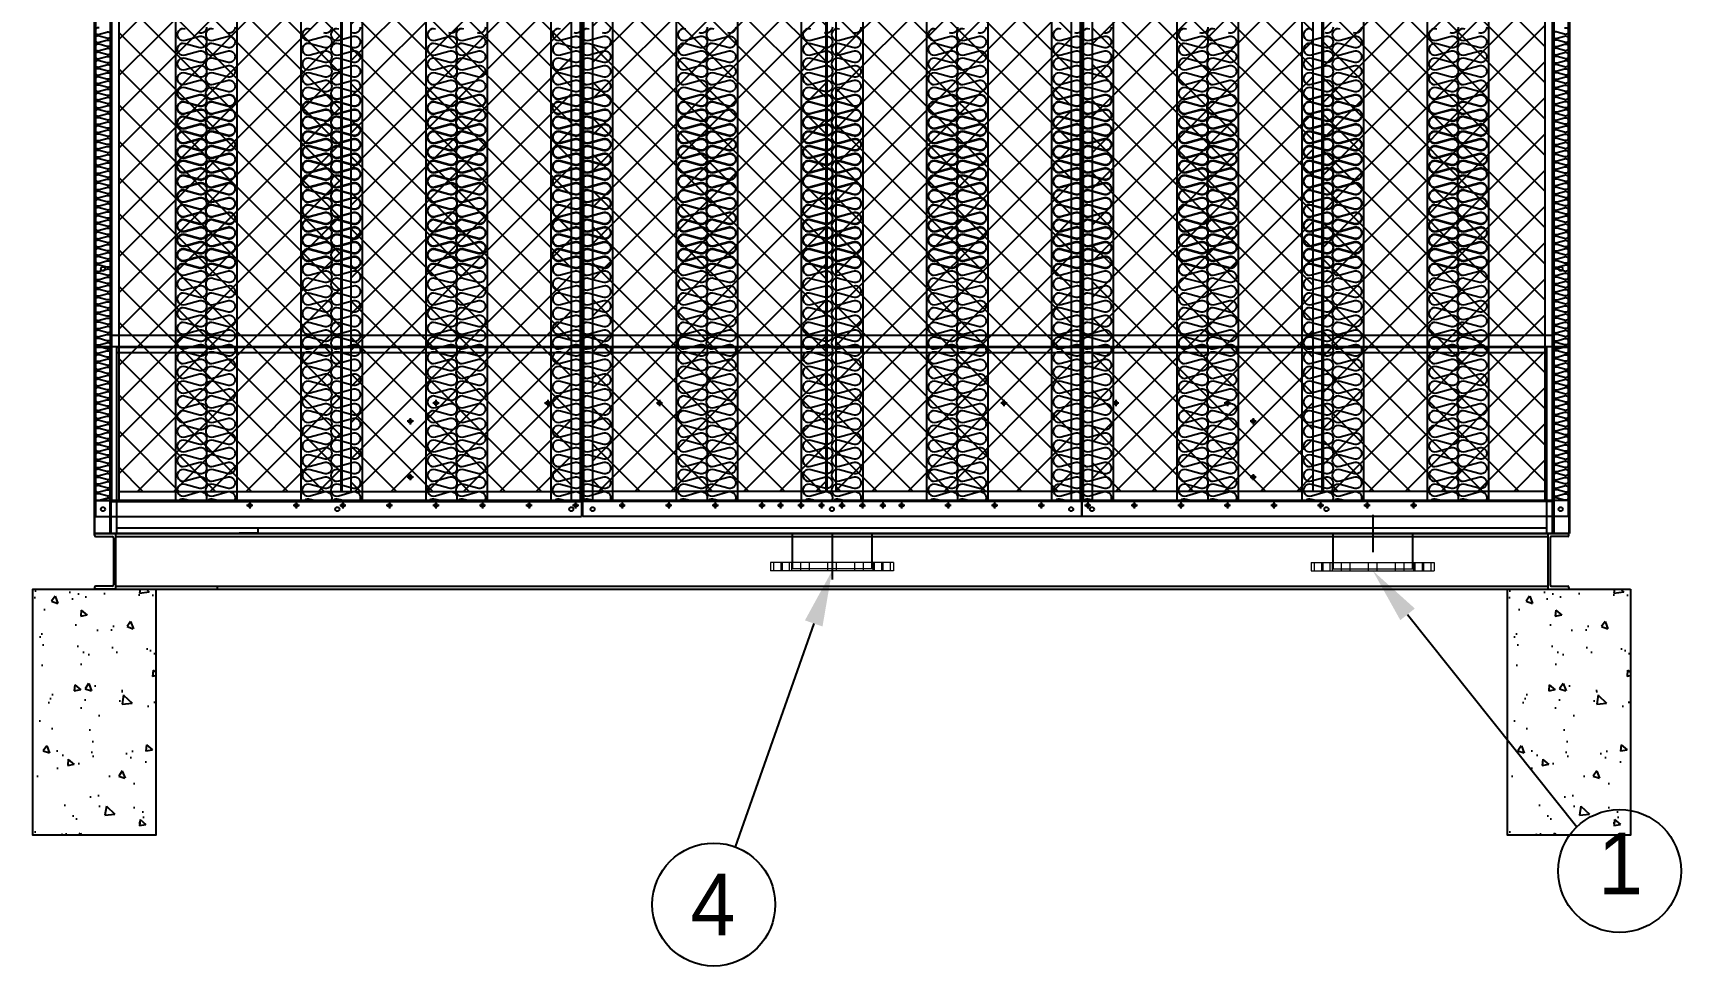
# Model space of a CAD drawing. Header units: millimetres. Extents: x 4398 to 33805, y 3079 to 23874.
# Drawn here: x 23201 to 27223, y 8753 to 11030 of the extents above; entities that cross this region are included whole.
import ezdxf
from ezdxf.enums import TextEntityAlignment as Align

# ---------------------------------------------------------------- set-up
doc = ezdxf.new("R2010")
doc.units = ezdxf.units.MM
doc.linetypes.add('CENTER', pattern=[2, 1.25, -0.25, 0.25, -0.25])
for name, color, linetype in [('center', 1, 'CENTER'), ('SMS', 220, 'Continuous'), ('냉각탑', 4, 'Continuous'), ('냉각탑_dim', 1, 'Continuous'), ('냉각탑_text', 3, 'Continuous'), ('냉각탑_찬넬방진', 1, 'Continuous')]:
    doc.layers.add(name, color=color, linetype=linetype)
doc.styles.add('돋움', font='Dotum.ttf')
pattern_1 = [(45, (4149.657, -83199.656), (-44.19417, 44.19417), []), (135, (4149.657, -83199.656), (-44.19417, -44.19417), [])]

# ---------------------------------------------------------------- blocks, each defined once
blk = doc.blocks.new('SP전면')
at = {"color": 7}
for p, q in [((31549.2, -80510.4), (31549.2, -83988.4)), ((31699.2, -80510.4), (31699.2, -83988.4))]:
    blk.add_line(p, q, dxfattribs=at)
at = {"layer": 'SMS', "color": 5}
for points in [[(31625.1, -82833.1, -0.524856), (31605.6, -82846.6)], [(31572.7, -82837.7, 1.449198), (31572.7, -82864.5), (31605.6, -82855.6, -0.524856), (31625.1, -82869, -0.524856), (31605.6, -82882.5), (31572.7, -82873.6, 1.449198), (31572.7, -82900.4), (31605.6, -82891.5, -0.524856), (31625.1, -82905, -0.524856), (31605.6, -82918.4), (31572.7, -82909.5, 1.449198), (31572.7, -82936.3), (31605.6, -82927.4, -0.524856), (31625.1, -82940.9, -0.524856), (31605.6, -82954.3), (31572.7, -82945.4, 1.449198), (31572.7, -82972.3), (31605.6, -82963.3, -0.524856), (31625.1, -82976.8, -0.524856), (31605.6, -82990.2), (31572.7, -82981.3, 1.449198), (31572.7, -83008.2), (31605.6, -82999.3, -0.524856), (31625.1, -83012.7, -0.524856), (31605.6, -83026.1), (31572.7, -83017.2, 1.449198), (31572.7, -83044.1), (31605.6, -83035.2, -0.524856), (31625.1, -83048.6, -0.524856), (31605.6, -83062), (31572.7, -83053.1, 1.449198), (31572.7, -83080), (31605.6, -83071.1, -0.524856), (31625.1, -83084.5, -0.524856), (31605.6, -83097.9), (31572.7, -83089, 1.449198), (31572.7, -83115.9), (31605.6, -83107, -0.524856), (31625.1, -83120.4, -0.524856), (31605.6, -83133.8), (31572.7, -83124.9, 1.449198), (31572.7, -83151.8), (31605.6, -83142.9, -0.524856), (31625.1, -83156.3, -0.524856), (31605.6, -83169.8), (31572.7, -83160.9, 1.449198), (31572.7, -83187.7), (31605.6, -83178.8, -0.524856), (31625.1, -83192.2, -0.524856), (31605.6, -83205.7), (31572.7, -83196.8, 1.449198), (31572.7, -83223.6), (31605.6, -83214.7, -0.524856), (31625.1, -83228.1, -0.524856), (31605.6, -83241.6), (31572.7, -83232.7, 1.449198), (31572.7, -83259.5), (31605.6, -83250.6, -0.524856), (31625.1, -83264.1, -0.524856), (31605.6, -83277.5), (31572.7, -83268.6, 1.449198), (31572.7, -83295.4), (31605.6, -83286.5, -0.524856), (31625.1, -83300, -0.524856), (31605.6, -83313.4), (31572.7, -83304.5, 1.449198), (31572.7, -83331.4), (31605.6, -83322.4, -0.524856), (31625.1, -83335.9, -0.524856), (31605.6, -83349.3), (31572.7, -83340.4, 1.449198), (31572.7, -83367.3), (31605.6, -83358.4, -0.524856), (31625.1, -83371.8, -0.524856), (31605.6, -83385.2), (31572.7, -83376.3, 0.440524), (31553.8, -83385.9, 0.440524)], [(31694.7, -82833.1, -0.524856), (31675.2, -82846.6)], [(31642.3, -82837.7, 1.449198), (31642.3, -82864.5), (31675.2, -82855.6, -0.524856), (31694.7, -82869, -0.524856), (31675.2, -82882.5), (31642.3, -82873.6, 1.449198), (31642.3, -82900.4), (31675.2, -82891.5, -0.524856), (31694.7, -82905, -0.524856), (31675.2, -82918.4), (31642.3, -82909.5, 1.449198), (31642.3, -82936.3), (31675.2, -82927.4, -0.524856), (31694.7, -82940.9, -0.524856), (31675.2, -82954.3), (31642.3, -82945.4, 1.449198), (31642.3, -82972.3), (31675.2, -82963.3, -0.524856), (31694.7, -82976.8, -0.524856), (31675.2, -82990.2), (31642.3, -82981.3, 1.449198), (31642.3, -83008.2), (31675.2, -82999.3, -0.524856), (31694.7, -83012.7, -0.524856), (31675.2, -83026.1), (31642.3, -83017.2, 1.449198), (31642.3, -83044.1), (31675.2, -83035.2, -0.524856), (31694.7, -83048.6, -0.524856), (31675.2, -83062), (31642.3, -83053.1, 1.449198), (31642.3, -83080), (31675.2, -83071.1, -0.524856), (31694.7, -83084.5, -0.524856), (31675.2, -83097.9), (31642.3, -83089, 1.449198), (31642.3, -83115.9), (31675.2, -83107, -0.524856), (31694.7, -83120.4, -0.524856), (31675.2, -83133.8), (31642.3, -83124.9, 1.449198), (31642.3, -83151.8), (31675.2, -83142.9, -0.524856), (31694.7, -83156.3, -0.524856), (31675.2, -83169.8), (31642.3, -83160.9, 1.449198), (31642.3, -83187.7), (31675.2, -83178.8, -0.524856), (31694.7, -83192.2, -0.524856), (31675.2, -83205.7), (31642.3, -83196.8, 1.449198), (31642.3, -83223.6), (31675.2, -83214.7, -0.524856), (31694.7, -83228.1, -0.524856), (31675.2, -83241.6), (31642.3, -83232.7, 1.449198), (31642.3, -83259.5), (31675.2, -83250.6, -0.524856), (31694.7, -83264.1, -0.524856), (31675.2, -83277.5), (31642.3, -83268.6, 1.449198), (31642.3, -83295.4), (31675.2, -83286.5, -0.524856), (31694.7, -83300, -0.524856), (31675.2, -83313.4), (31642.3, -83304.5, 1.449198), (31642.3, -83331.4), (31675.2, -83322.4, -0.524856), (31694.7, -83335.9, -0.524856), (31675.2, -83349.3), (31642.3, -83340.4, 1.449198), (31642.3, -83367.3), (31675.2, -83358.4, -0.524856), (31694.7, -83371.8, -0.524856), (31675.2, -83385.2), (31642.3, -83376.3, 0.440524), (31623.4, -83385.9, 0.440524)], [(31553.7, -82996.9, 0.446849), (31572.7, -83006.8), (31605.6, -82997.9, -0.524856), (31625.1, -83011.3, -0.524856), (31605.6, -83024.7), (31572.7, -83015.8, 1.449198), (31572.7, -83042.7), (31605.6, -83033.8, -0.524856), (31625.1, -83047.2, -0.524856), (31605.6, -83060.6), (31572.7, -83051.7, 1.449198), (31572.7, -83078.6), (31605.6, -83069.7, -0.524856), (31625.1, -83083.1, -0.524856), (31605.6, -83096.6), (31572.7, -83087.7, 1.449198), (31572.7, -83114.5), (31605.6, -83105.6, -0.524856), (31625.1, -83119, -0.524856), (31605.6, -83132.5), (31572.7, -83123.6, 1.449198), (31572.7, -83150.4), (31605.6, -83141.5, -0.524856), (31625.1, -83154.9, -0.524856), (31605.6, -83168.4), (31572.7, -83159.5, 1.449198), (31572.7, -83186.3), (31605.6, -83177.4, -0.524856), (31625.1, -83190.9, -0.524856), (31605.6, -83204.3), (31572.7, -83195.4, 1.449198), (31572.7, -83222.2), (31605.6, -83213.3, -0.524856), (31625.1, -83226.8, -0.524856), (31605.6, -83240.2), (31572.7, -83231.3, 1.449198), (31572.7, -83258.2), (31605.6, -83249.2, -0.524856), (31625.1, -83262.7, -0.524856), (31605.6, -83276.1), (31572.7, -83267.2, 1.449198), (31572.7, -83294.1), (31605.6, -83285.2, -0.524856), (31625.1, -83298.6, -0.524856), (31605.6, -83312), (31572.7, -83303.1, 1.449198), (31572.7, -83330), (31605.6, -83321.1, -0.524856), (31625.1, -83334.5, -0.524856), (31605.6, -83347.9), (31572.7, -83339, 1.449198), (31572.7, -83365.9), (31605.6, -83357, -0.524856), (31625.1, -83370.4, -0.524856), (31605.6, -83383.8), (31572.7, -83374.9, 1.449198), (31572.7, -83401.8), (31605.6, -83392.9, -0.524856), (31625.1, -83406.3, -0.524856), (31605.6, -83419.7), (31572.7, -83410.8, 1.449198), (31572.7, -83437.7), (31605.6, -83428.8, -0.524856), (31625.1, -83442.2, -0.524856), (31605.6, -83455.7), (31572.7, -83446.8, 1.449198), (31572.7, -83473.6), (31605.6, -83464.7, -0.524856), (31625.1, -83478.1, -0.524856), (31605.6, -83491.6), (31572.7, -83482.7, 1.449198), (31572.7, -83509.5), (31605.6, -83500.6, -0.524856), (31625.1, -83514, -0.524856), (31605.6, -83527.5), (31572.7, -83518.6, 1.449198), (31572.7, -83545.4), (31605.6, -83536.5, -0.524856), (31625.1, -83550, -0.524856), (31605.6, -83563.4), (31572.7, -83554.5, 1.449198), (31572.7, -83581.3), (31605.6, -83572.4, -0.524856), (31625.1, -83585.9, -0.524856), (31605.6, -83599.3), (31572.7, -83590.4, 1.449198), (31572.7, -83617.3), (31605.6, -83608.3, -0.524856), (31625.1, -83621.8, -0.524856), (31605.6, -83635.2), (31572.7, -83626.3, 1.449198), (31572.7, -83653.2), (31605.6, -83644.3, -0.524856), (31625.1, -83657.7, -0.524856), (31605.6, -83671.1), (31572.7, -83662.2, 1.449198), (31572.7, -83689.1), (31605.6, -83680.2, -0.524856), (31625.1, -83693.6, -0.524856), (31605.6, -83707), (31572.7, -83698.1, 1.449198), (31572.7, -83725), (31605.6, -83716.1, -0.524856), (31625.1, -83729.5, -0.524856), (31605.6, -83742.9), (31572.7, -83734, 1.449198), (31572.7, -83760.9), (31605.6, -83752, -0.524856), (31625.1, -83765.4, -0.524856), (31605.6, -83778.8), (31572.7, -83769.9, 1.449198), (31572.7, -83796.8), (31605.6, -83787.9, -0.524856), (31625.1, -83801.3, -0.524856), (31605.6, -83814.8), (31572.7, -83805.9, 1.449198), (31572.7, -83832.7), (31605.6, -83823.8, -0.524856), (31625.1, -83837.2, -0.524856), (31605.6, -83850.7), (31572.7, -83841.8, 1.449198), (31572.7, -83868.6), (31605.6, -83859.7, -0.524856), (31625.1, -83873.1, -0.524856), (31605.6, -83886.6), (31572.7, -83877.7, 1.449198), (31572.7, -83904.5), (31605.6, -83895.6, -0.524856), (31625.1, -83909.1, -0.524856), (31605.6, -83922.5), (31572.7, -83913.6, 1.449198), (31572.7, -83940.4), (31605.6, -83931.5, -0.524856), (31625.1, -83945, -0.524856), (31605.6, -83958.4), (31572.7, -83949.5, 1.449198), (31572.7, -83976.4), (31605.6, -83967.4, -0.524856), (31625.1, -83980.9, -0.1385), (31622.9, -83988.4, -0.1385)], [(31623.3, -82996.9, 0.446849), (31642.3, -83006.8), (31675.2, -82997.9, -0.524856), (31694.7, -83011.3, -0.524856), (31675.2, -83024.7), (31642.3, -83015.8, 1.449198), (31642.3, -83042.7), (31675.2, -83033.8, -0.524856), (31694.7, -83047.2, -0.524856), (31675.2, -83060.6), (31642.3, -83051.7, 1.449198), (31642.3, -83078.6), (31675.2, -83069.7, -0.524856), (31694.7, -83083.1, -0.524856), (31675.2, -83096.6), (31642.3, -83087.7, 1.449198), (31642.3, -83114.5), (31675.2, -83105.6, -0.524856), (31694.7, -83119, -0.524856), (31675.2, -83132.5), (31642.3, -83123.6, 1.449198), (31642.3, -83150.4), (31675.2, -83141.5, -0.524856), (31694.7, -83154.9, -0.524856), (31675.2, -83168.4), (31642.3, -83159.5, 1.449198), (31642.3, -83186.3), (31675.2, -83177.4, -0.524856), (31694.7, -83190.9, -0.524856), (31675.2, -83204.3), (31642.3, -83195.4, 1.449198), (31642.3, -83222.2), (31675.2, -83213.3, -0.524856), (31694.7, -83226.8, -0.524856), (31675.2, -83240.2), (31642.3, -83231.3, 1.449198), (31642.3, -83258.2), (31675.2, -83249.2, -0.524856), (31694.7, -83262.7, -0.524856), (31675.2, -83276.1), (31642.3, -83267.2, 1.449198), (31642.3, -83294.1), (31675.2, -83285.2, -0.524856), (31694.7, -83298.6, -0.524856), (31675.2, -83312), (31642.3, -83303.1, 1.449198), (31642.3, -83330), (31675.2, -83321.1, -0.524856), (31694.7, -83334.5, -0.524856), (31675.2, -83347.9), (31642.3, -83339, 1.449198), (31642.3, -83365.9), (31675.2, -83357, -0.524856), (31694.7, -83370.4, -0.524856), (31675.2, -83383.8), (31642.3, -83374.9, 1.449198), (31642.3, -83401.8), (31675.2, -83392.9, -0.524856), (31694.7, -83406.3, -0.524856), (31675.2, -83419.7), (31642.3, -83410.8, 1.449198), (31642.3, -83437.7), (31675.2, -83428.8, -0.524856), (31694.7, -83442.2, -0.524856), (31675.2, -83455.7), (31642.3, -83446.8, 1.449198), (31642.3, -83473.6), (31675.2, -83464.7, -0.524856), (31694.7, -83478.1, -0.524856), (31675.2, -83491.6), (31642.3, -83482.7, 1.449198), (31642.3, -83509.5), (31675.2, -83500.6, -0.524856), (31694.7, -83514, -0.524856), (31675.2, -83527.5), (31642.3, -83518.6, 1.449198), (31642.3, -83545.4), (31675.2, -83536.5, -0.524856), (31694.7, -83550, -0.524856), (31675.2, -83563.4), (31642.3, -83554.5, 1.449198), (31642.3, -83581.3), (31675.2, -83572.4, -0.524856), (31694.7, -83585.9, -0.524856), (31675.2, -83599.3), (31642.3, -83590.4, 1.449198), (31642.3, -83617.3), (31675.2, -83608.3, -0.524856), (31694.7, -83621.8, -0.524856), (31675.2, -83635.2), (31642.3, -83626.3, 1.449198), (31642.3, -83653.2), (31675.2, -83644.3, -0.524856), (31694.7, -83657.7, -0.524856), (31675.2, -83671.1), (31642.3, -83662.2, 1.449198), (31642.3, -83689.1), (31675.2, -83680.2, -0.524856), (31694.7, -83693.6, -0.524856), (31675.2, -83707), (31642.3, -83698.1, 1.449198), (31642.3, -83725), (31675.2, -83716.1, -0.524856), (31694.7, -83729.5, -0.524856), (31675.2, -83742.9), (31642.3, -83734, 1.449198), (31642.3, -83760.9), (31675.2, -83752, -0.524856), (31694.7, -83765.4, -0.524856), (31675.2, -83778.8), (31642.3, -83769.9, 1.449198), (31642.3, -83796.8), (31675.2, -83787.9, -0.524856), (31694.7, -83801.3, -0.524856), (31675.2, -83814.8), (31642.3, -83805.9, 1.449198), (31642.3, -83832.7), (31675.2, -83823.8, -0.524856), (31694.7, -83837.2, -0.524856), (31675.2, -83850.7), (31642.3, -83841.8, 1.449198), (31642.3, -83868.6), (31675.2, -83859.7, -0.524856), (31694.7, -83873.1, -0.524856), (31675.2, -83886.6), (31642.3, -83877.7, 1.449198), (31642.3, -83904.5), (31675.2, -83895.6, -0.524856), (31694.7, -83909.1, -0.524856), (31675.2, -83922.5), (31642.3, -83913.6, 1.449198), (31642.3, -83940.4), (31675.2, -83931.5, -0.524856), (31694.7, -83945, -0.524856), (31675.2, -83958.4), (31642.3, -83949.5, 1.449198), (31642.3, -83976.4), (31675.2, -83967.4, -0.524856), (31694.7, -83980.9, -0.1385), (31692.6, -83988.4, -0.1385)], [(31572.7, -83376.3, 1.449198), (31572.7, -83403.2), (31605.6, -83394.3, -0.524856), (31625.1, -83407.7, -0.524856), (31605.6, -83421.1), (31572.7, -83412.2, 0.54148), (31553.3, -83426.4, 0.54148)], [(31642.3, -83376.3, 1.449198), (31642.3, -83403.2), (31675.2, -83394.3, -0.524856), (31694.7, -83407.7, -0.524856), (31675.2, -83421.1), (31642.3, -83412.2, 0.54148), (31622.9, -83426.4, 0.54148)], [(31583.8, -83988.4), (31572.7, -83985.4, 0.287554), (31557.7, -83988.4)], [(31653.4, -83988.4), (31642.3, -83985.4, 0.287554), (31627.4, -83988.4)]]:
    blk.add_lwpolyline(points, format="xyb", dxfattribs=at)
blk = doc.blocks.new('SCR350')
at = {"ltscale": 500}
h = blk.add_hatch(dxfattribs=at)
h.set_pattern_fill('ANSI37', color=251, scale=500)
h.set_pattern_definition(pattern_1)
h.paths.add_polyline_path([(31952.5, -67155.8), (31410.7, -67155.8), (31410.7, -70588.8), (31952.5, -70588.8)])
h = blk.add_hatch(dxfattribs=at)
h.set_pattern_fill('ANSI37', color=251, scale=500)
h.set_pattern_definition([(45, (4326.657, -83199.656), (-44.19417, 44.19417), []), (135, (4326.657, -83199.656), (-44.19417, -44.19417), [])])
h.paths.add_polyline_path([(32515.1, -67155.8), (31977.5, -67155.8), (31977.5, -70588.8), (32515.1, -70588.8)])
h = blk.add_hatch(dxfattribs=at)
h.set_pattern_fill('ANSI37', color=251, scale=500)
h.set_pattern_definition([(45, (4125.66, -83199.656), (-44.19417, 44.19417), []), (135, (4125.66, -83199.656), (-44.19417, -44.19417), [])])
h.paths.add_polyline_path([(32567.4, -70588.8), (33136.3, -70588.8), (33136.3, -67155.8), (32567.4, -67155.8)])
h = blk.add_hatch(dxfattribs=at)
h.set_pattern_fill('ANSI37', color=251, scale=500)
h.set_pattern_definition([(45, (4173.66, -83199.656), (-44.19417, 44.19417), []), (135, (4173.66, -83199.656), (-44.19417, -44.19417), [])])
h.paths.add_polyline_path([(33161.3, -70588.8), (33735.3, -70588.8), (33735.3, -67155.8), (33161.3, -67155.8)])
h = blk.add_hatch(dxfattribs=at)
h.set_pattern_fill('ANSI37', color=251, scale=500)
h.set_pattern_definition([(45, (4327.157, -83199.656), (-44.19417, 44.19417), []), (135, (4327.157, -83199.656), (-44.19417, -44.19417), [])])
h.paths.add_polyline_path([(33786.4, -70588.8), (34325, -70588.8), (34325, -67155.8), (33786.4, -67155.8)])
h = blk.add_hatch(dxfattribs=at)
h.set_pattern_fill('ANSI37', color=251, scale=500)
h.set_pattern_definition(pattern_1)
h.paths.add_polyline_path([(34350, -70588.8), (34891.7, -70588.8), (34891.7, -67155.8), (34350, -67155.8)])
at = {"color": 251, "ltscale": 500}
for p, q in [((31354.2, -67094.3), (31354.2, -70650.3)), ((32540.2, -67094.3), (32540.2, -70650.3)), ((32542.2, -67094.3), (32542.2, -70650.3)), ((33760.4, -67094.3), (33760.4, -70650.3)), ((33761.2, -67094.3), (33761.2, -70650.3)), ((34948.2, -67094.3), (34948.2, -70650.3)), ((31390.7, -67130.8), (31390.7, -70613.8)), ((31393.2, -67133.3), (31393.2, -70611.3)), ((31410.7, -67133.3), (31410.7, -70611.3)), ((32515.1, -67133.3), (32515.1, -70611.3)), ((32537.1, -67133.3), (32537.1, -70611.3)), ((32545.4, -67133.3), (32545.4, -70611.3)), ((32567.4, -67133.3), (32567.4, -70611.3)), ((33735.3, -67133.3), (33735.3, -70611.3)), ((33757.3, -67133.3), (33757.3, -70611.3)), ((33764.4, -67133.3), (33764.4, -70611.3)), ((33786.4, -67133.3), (33786.4, -70611.3)), ((34891.7, -67133.3), (34891.7, -70611.3)), ((34909.2, -67133.3), (34909.2, -70611.3)), ((34911.7, -67130.8), (34911.7, -70613.8)), ((31952.5, -67155.8), (31952.5, -70588.8)), ((31955.5, -67155.8), (31955.5, -70588.8)), ((31977.5, -67155.8), (31977.5, -70588.8)), ((33136.3, -67155.8), (33136.3, -70588.8)), ((33139.3, -67155.8), (33139.3, -70588.8)), ((33161.3, -67155.8), (33161.3, -70588.8)), ((34325, -67155.8), (34325, -70588.8)), ((34347, -67155.8), (34347, -70588.8)), ((34350, -67155.8), (34350, -70588.8)), ((31410.7, -70588.8), (32540.2, -70588.8)), ((33760.4, -70588.8), (32542.2, -70588.8)), ((34891.7, -70588.8), (33761.2, -70588.8)), ((31354.2, -70611.3), (32540.2, -70611.3)), ((31390.7, -70613.8), (32540.2, -70613.8)), ((33760.4, -70611.3), (32542.2, -70611.3)), ((33760.4, -70613.8), (32542.2, -70613.8)), ((34948.2, -70611.3), (33761.2, -70611.3)), ((34911.7, -70613.8), (33761.2, -70613.8)), ((31354.2, -70650.3), (32540.2, -70650.3)), ((31355.2, -70650.3), (32540.2, -70650.3)), ((33760.4, -70650.3), (32542.2, -70650.3)), ((33760.4, -70650.3), (32542.2, -70650.3)), ((34947.2, -70650.3), (33761.2, -70650.3)), ((34948.2, -70650.3), (33761.2, -70650.3))]:
    blk.add_line(p, q, dxfattribs=at)
for centre in [(31372.2, -70045.6), (34930.2, -70045.6), (31372.2, -70632.3), (31944.1, -70632.3), (32515.2, -70632.3), (32567.2, -70632.3), (33151.3, -70632.3), (33735.4, -70632.3), (33786.2, -70632.3), (34358.4, -70632.3), (34930.2, -70632.3)]:
    blk.add_circle(centre, 5, dxfattribs=at)
blk = doc.blocks.new('2')
for p, q in [((23350.6, 13408.4), (23350.6, 9808.4)), ((26950.6, 13408.4), (26950.6, 9808.4)), ((23350.6, 13052), (23350.6, 10264.7)), ((23388.8, 13052), (23388.8, 10264.7)), ((26912.3, 13052), (26912.3, 10264.7)), ((26950.5, 12361), (26950.5, 10264.7)), ((23350.6, 10264.7), (23388.8, 10264.7)), ((23350.6, 10262.9), (23388.8, 10262.9)), ((23388.8, 9808.3), (23388.8, 10262.9)), ((23390.6, 10292), (26910.5, 10292)), ((23390.6, 10292), (23390.6, 10264.7)), ((23390.6, 10264.7), (26910.5, 10264.7)), ((23390.6, 9808.3), (23390.6, 10262.9)), ((23390.6, 10262.9), (23390.6, 9808.3)), ((23404.2, 10262.9), (26895.9, 10262.9)), ((26895.9, 10262.9), (23404.2, 10262.9)), ((23404.2, 10262.9), (23404.2, 9808.3)), ((26895.9, 9808.3), (26895.9, 10262.9)), ((26909.6, 9808.3), (26909.6, 10262.9)), ((26910.5, 10292), (26910.5, 10264.7)), ((26910.5, 10262.9), (26910.5, 9808.3)), ((26912.3, 10264.7), (26950.5, 10264.7)), ((26912.3, 10262.9), (26950.5, 10262.9)), ((26912.3, 10262.9), (26912.3, 9808.3)), ((26950.5, 10262.9), (26950.5, 9808.3)), ((26950.5, 9808.3), (26950.5, 10262.9)), ((26895.9, 10249.2), (23404.2, 10249.2)), ((23404.2, 9822), (26895.9, 9822)), ((23749.2, 9822), (23749.2, 9808.3)), ((23350.6, 9808.4), (26105.6, 9808.4)), ((26651, 9808.3), (23650.1, 9808.3)), ((23690.1, 9808.3), (26610.1, 9808.3)), ((23703.7, 9810.1), (23749.2, 9810.1)), ((26950.6, 9808.4), (26105.6, 9808.4)), ((26105.6, 9808.4), (26950.6, 9808.4))]:
    blk.add_line(p, q)
at = {"color": 7}
for p, q in [((23350.6, 13408.4), (23350.6, 9808.4)), ((23392.6, 13408.4), (23392.6, 9888.4)), ((26908.6, 13408.4), (26908.6, 9888.4)), ((26950.6, 13408.4), (26950.6, 9808.4)), ((26950.6, 9888.4), (23350.6, 9888.4)), ((23350.6, 9808.4), (26105.6, 9808.4)), ((26950.6, 9808.4), (26105.6, 9808.4)), ((26950.6, 9808.4), (26105.6, 9808.4))]:
    blk.add_line(p, q, dxfattribs=at)
at = {"ltscale": 500}
for p, q in [((23350.6, 9808.3), (23350.6, 13117.4)), ((26950.5, 13117.4), (26950.5, 9808.3)), ((26950.5, 9808.3), (23350.6, 9808.3))]:
    blk.add_line(p, q, dxfattribs=at)
at = {"color": 7, "lineweight": 15}
for p, q in [((25052.9, 9808.3), (25052.9, 9737.4)), ((25054.7, 9808.3), (25054.7, 9722)), ((25247.4, 9808.3), (25247.4, 9722)), ((25249.3, 9808.3), (25249.3, 9737.4)), ((26372.5, 9808.3), (26372.5, 9737.4)), ((26374.4, 9808.3), (26374.4, 9722)), ((26567.1, 9808.3), (26567.1, 9722)), ((26568.9, 9808.3), (26568.9, 9737.4)), ((25151.1, 9737.4), (25001.1, 9737.4)), ((25001.1, 9737.4), (25001.1, 9717.4)), ((25008.8, 9717.4), (25008.8, 9737.4)), ((25026.5, 9717.4), (25026.5, 9737.4)), ((25026.5, 9717.4), (25026.5, 9737.4)), ((25029.7, 9717.4), (25029.7, 9737.4)), ((25047.4, 9717.4), (25047.4, 9737.4)), ((25047.4, 9717.4), (25047.4, 9737.4)), ((25052, 9737.4), (25052, 9717.4)), ((25052.9, 9737.4), (25052.9, 9722)), ((25074.7, 9717.4), (25074.7, 9737.4)), ((25074.7, 9717.4), (25074.7, 9737.4)), ((25095.6, 9717.4), (25095.6, 9737.4)), ((25095.6, 9717.4), (25095.6, 9737.4)), ((25140.6, 9717.4), (25140.6, 9737.4)), ((25140.6, 9717.4), (25140.6, 9737.4)), ((25301.1, 9737.4), (25151.1, 9737.4)), ((25161.5, 9717.4), (25161.5, 9737.4)), ((25161.5, 9717.4), (25161.5, 9737.4)), ((25206.5, 9717.4), (25206.5, 9737.4)), ((25206.5, 9717.4), (25206.5, 9737.4)), ((25227.4, 9717.4), (25227.4, 9737.4)), ((25227.4, 9717.4), (25227.4, 9737.4)), ((25249.3, 9737.4), (25249.3, 9722)), ((25250.2, 9737.4), (25250.2, 9717.4)), ((25254.8, 9717.4), (25254.8, 9737.4)), ((25254.8, 9717.4), (25254.8, 9737.4)), ((25272.4, 9717.4), (25272.4, 9737.4)), ((25275.7, 9717.4), (25275.7, 9737.4)), ((25275.7, 9717.4), (25275.7, 9737.4)), ((25293.4, 9717.4), (25293.4, 9737.4)), ((25301.1, 9737.4), (25301.1, 9717.4)), ((26320.7, 9737.4), (26470.7, 9737.4)), ((26320.7, 9737.4), (26320.7, 9717.4)), ((26328.4, 9717.4), (26328.4, 9737.4)), ((26346.1, 9717.4), (26346.1, 9737.4)), ((26346.1, 9717.4), (26346.1, 9737.4)), ((26349.4, 9717.4), (26349.4, 9737.4)), ((26367, 9717.4), (26367, 9737.4)), ((26367, 9717.4), (26367, 9737.4)), ((26371.6, 9737.4), (26371.6, 9717.4)), ((26372.5, 9737.4), (26372.5, 9722)), ((26394.4, 9717.4), (26394.4, 9737.4)), ((26394.4, 9717.4), (26394.4, 9737.4)), ((26415.3, 9717.4), (26415.3, 9737.4)), ((26415.3, 9717.4), (26415.3, 9737.4)), ((26460.3, 9717.4), (26460.3, 9737.4)), ((26460.3, 9717.4), (26460.3, 9737.4)), ((26470.7, 9737.4), (26620.7, 9737.4)), ((26481.2, 9717.4), (26481.2, 9737.4)), ((26481.2, 9717.4), (26481.2, 9737.4)), ((26526.2, 9717.4), (26526.2, 9737.4)), ((26526.2, 9717.4), (26526.2, 9737.4)), ((26547.1, 9717.4), (26547.1, 9737.4)), ((26547.1, 9717.4), (26547.1, 9737.4)), ((26568.9, 9737.4), (26568.9, 9722)), ((26569.8, 9737.4), (26569.8, 9717.4)), ((26574.4, 9717.4), (26574.4, 9737.4)), ((26574.4, 9717.4), (26574.4, 9737.4)), ((26592.1, 9717.4), (26592.1, 9737.4)), ((26595.3, 9717.4), (26595.3, 9737.4)), ((26595.3, 9717.4), (26595.3, 9737.4)), ((26613, 9717.4), (26613, 9737.4)), ((26620.7, 9737.4), (26620.7, 9717.4)), ((25151.1, 9717.4), (25001.1, 9717.4)), ((25151.1, 9722), (25052.9, 9722)), ((25151.1, 9722), (25054.7, 9722)), ((25249.3, 9722), (25151.1, 9722)), ((25301.1, 9717.4), (25151.1, 9717.4)), ((26320.7, 9717.4), (26470.7, 9717.4)), ((26372.5, 9722), (26470.7, 9722)), ((26470.7, 9722), (26568.9, 9722)), ((26470.7, 9722), (26567.1, 9722)), ((26470.7, 9717.4), (26620.7, 9717.4))]:
    blk.add_line(p, q, dxfattribs=at)
for centre in [(24184.2, 10126.5), (24456.9, 10126.5), (24729.6, 10126.5), (25570.5, 10126.5), (25843.3, 10126.5), (26116, 10126.5), (24121.4, 10082), (26178.7, 10082), (24121.4, 9945.6), (26178.7, 9945.6), (23729.6, 9876.5), (23843.3, 9876.5), (23956.9, 9876.5), (24070.5, 9876.5), (24184.2, 9876.5), (24297.8, 9876.5), (24411.4, 9876.5), (24525.1, 9876.5), (24638.7, 9876.5), (24752.4, 9876.5), (24866, 9876.5), (24979.6, 9876.5), (25025.1, 9876.5), (25075.1, 9876.5), (25125.1, 9876.5), (25175.1, 9876.5), (25225.1, 9876.5), (25275.1, 9876.5), (25320.5, 9876.5), (25434.2, 9876.5), (25547.8, 9876.5), (25661.4, 9876.5), (25775.1, 9876.5), (25888.7, 9876.5), (26002.4, 9876.5), (26116, 9876.5), (26229.6, 9876.5), (26343.3, 9876.5), (26456.9, 9876.5), (26570.5, 9876.5)]:
    blk.add_circle(centre, 4.09)
at = {"layer": 'center'}
for p, q in [((24191.9, 10126.5), (24176.4, 10126.5)), ((24184.2, 10134.2), (24184.2, 10118.8)), ((24464.6, 10126.5), (24449.2, 10126.5)), ((24456.9, 10134.2), (24456.9, 10118.8)), ((24737.4, 10126.5), (24721.9, 10126.5)), ((24729.6, 10134.2), (24729.6, 10118.8)), ((25578.3, 10126.5), (25562.8, 10126.5)), ((25570.5, 10134.2), (25570.5, 10118.8)), ((25851, 10126.5), (25835.5, 10126.5)), ((25843.3, 10134.2), (25843.3, 10118.8)), ((26123.7, 10126.5), (26108.3, 10126.5)), ((26116, 10134.2), (26116, 10118.8)), ((24129.2, 10082), (24113.7, 10082)), ((24121.4, 10089.7), (24121.4, 10074.2)), ((26186.4, 10082), (26171, 10082)), ((26178.7, 10089.7), (26178.7, 10074.2)), ((24129.2, 9945.6), (24113.7, 9945.6)), ((24121.4, 9953.3), (24121.4, 9937.9)), ((26186.4, 9945.6), (26171, 9945.6)), ((26178.7, 9953.3), (26178.7, 9937.9)), ((23737.4, 9876.5), (23721.9, 9876.5)), ((23729.6, 9884.2), (23729.6, 9868.8)), ((23851, 9876.5), (23835.5, 9876.5)), ((23843.3, 9884.2), (23843.3, 9868.8)), ((23964.6, 9876.5), (23949.2, 9876.5)), ((23956.9, 9884.2), (23956.9, 9868.8)), ((24078.3, 9876.5), (24062.8, 9876.5)), ((24070.5, 9884.2), (24070.5, 9868.8)), ((24191.9, 9876.5), (24176.4, 9876.5)), ((24184.2, 9884.2), (24184.2, 9868.8)), ((24305.5, 9876.5), (24290.1, 9876.5)), ((24297.8, 9884.2), (24297.8, 9868.8)), ((24419.2, 9876.5), (24403.7, 9876.5)), ((24411.4, 9884.2), (24411.4, 9868.8)), ((24532.8, 9876.5), (24517.4, 9876.5)), ((24525.1, 9884.2), (24525.1, 9868.8)), ((24646.4, 9876.5), (24631, 9876.5)), ((24638.7, 9884.2), (24638.7, 9868.8)), ((24760.1, 9876.5), (24744.6, 9876.5)), ((24752.4, 9884.2), (24752.4, 9868.8)), ((24873.7, 9876.5), (24858.3, 9876.5)), ((24866, 9884.2), (24866, 9868.8)), ((24987.4, 9876.5), (24971.9, 9876.5)), ((24979.6, 9884.2), (24979.6, 9868.8)), ((25032.8, 9876.5), (25017.4, 9876.5)), ((25025.1, 9884.2), (25025.1, 9868.8)), ((25082.8, 9876.5), (25067.4, 9876.5)), ((25075.1, 9884.2), (25075.1, 9868.8)), ((25132.8, 9876.5), (25117.4, 9876.5)), ((25125.1, 9884.2), (25125.1, 9868.8)), ((25167.4, 9876.5), (25182.8, 9876.5)), ((25175.1, 9884.2), (25175.1, 9868.8)), ((25217.4, 9876.5), (25232.8, 9876.5)), ((25225.1, 9884.2), (25225.1, 9868.8)), ((25267.4, 9876.5), (25282.8, 9876.5)), ((25275.1, 9884.2), (25275.1, 9868.8)), ((25328.3, 9876.5), (25312.8, 9876.5)), ((25320.5, 9884.2), (25320.5, 9868.8)), ((25441.9, 9876.5), (25426.4, 9876.5)), ((25434.2, 9884.2), (25434.2, 9868.8)), ((25555.5, 9876.5), (25540.1, 9876.5)), ((25547.8, 9884.2), (25547.8, 9868.8)), ((25669.2, 9876.5), (25653.7, 9876.5)), ((25661.4, 9884.2), (25661.4, 9868.8)), ((25782.8, 9876.5), (25767.4, 9876.5)), ((25775.1, 9884.2), (25775.1, 9868.8)), ((25896.4, 9876.5), (25881, 9876.5)), ((25888.7, 9884.2), (25888.7, 9868.8)), ((26010.1, 9876.5), (25994.6, 9876.5)), ((26002.4, 9884.2), (26002.4, 9868.8)), ((26123.7, 9876.5), (26108.3, 9876.5)), ((26116, 9884.2), (26116, 9868.8)), ((26237.4, 9876.5), (26221.9, 9876.5)), ((26229.6, 9884.2), (26229.6, 9868.8)), ((26351, 9876.5), (26335.5, 9876.5)), ((26343.3, 9884.2), (26343.3, 9868.8)), ((26464.6, 9876.5), (26449.2, 9876.5)), ((26456.9, 9884.2), (26456.9, 9868.8)), ((26578.3, 9876.5), (26562.8, 9876.5)), ((26570.5, 9884.2), (26570.5, 9868.8)), ((26470.7, 9853.8), (26470.7, 9762.9)), ((25151.1, 9808.3), (25151.1, 9696.2))]:
    blk.add_line(p, q, dxfattribs=at)
at = {"layer": 'SMS', "color": 5}
for points in [[(23362.4, 11041.8, 1.449198), (23362.4, 11026.8), (23380.6, 11031.8, -0.524856), (23391.4, 11024.3, -0.524856), (23380.6, 11016.9), (23362.4, 11021.8, 1.449198), (23362.4, 11006.9), (23380.6, 11011.8, -0.524856), (23391.4, 11004.4, -0.524856), (23380.6, 10996.9), (23362.4, 11001.9, 1.449198), (23362.4, 10986.9), (23380.6, 10991.9, -0.524856), (23391.4, 10984.4, -0.524856), (23380.6, 10977), (23362.4, 10981.9, 1.449198), (23362.4, 10967), (23380.6, 10971.9, -0.524856), (23391.4, 10964.5, -0.524856), (23380.6, 10957), (23362.4, 10962, 1.449198), (23362.4, 10947), (23380.6, 10952, -0.524856), (23391.4, 10944.5, -0.524856), (23380.6, 10937.1), (23362.4, 10942, 1.449198), (23362.4, 10927.1), (23380.6, 10932, -0.524856), (23391.4, 10924.6, -0.524856), (23380.6, 10917.1), (23362.4, 10922.1, 1.449198), (23362.4, 10907.1), (23380.6, 10912.1, -0.524856), (23391.4, 10904.6, -0.524856), (23380.6, 10897.2), (23362.4, 10902.1, 1.449198), (23362.4, 10887.2), (23380.6, 10892.1, -0.524856), (23391.4, 10884.7, -0.524856), (23380.6, 10877.2), (23362.4, 10882.2, 1.449198), (23362.4, 10867.2), (23380.6, 10872.2, -0.524856), (23391.4, 10864.7, -0.524856), (23380.6, 10857.3), (23362.4, 10862.2, 1.449198), (23362.4, 10847.3), (23380.6, 10852.2, -0.524856), (23391.4, 10844.8, -0.524856), (23380.6, 10837.3), (23362.4, 10842.3, 1.449198), (23362.4, 10827.3), (23380.6, 10832.3, -0.524856), (23391.4, 10824.8, -0.524856), (23380.6, 10817.4), (23362.4, 10822.3, 1.449198), (23362.4, 10807.4), (23380.6, 10812.3, -0.524856), (23391.4, 10804.9, -0.524856), (23380.6, 10797.4), (23362.4, 10802.4, 1.449198), (23362.4, 10787.4), (23380.6, 10792.4, -0.524856), (23391.4, 10784.9, -0.524856), (23380.6, 10777.5), (23362.4, 10782.4, 1.449198), (23362.4, 10767.5), (23380.6, 10772.4, -0.524856), (23391.4, 10765, -0.524856), (23380.6, 10757.5), (23362.4, 10762.5, 1.449198), (23362.4, 10747.5), (23380.6, 10752.5, -0.524856), (23391.4, 10745, -0.524856), (23380.6, 10737.6), (23362.4, 10742.5, 1.449198), (23362.4, 10727.6), (23380.6, 10732.5, -0.524856), (23391.4, 10725.1, -0.524856), (23380.6, 10717.6), (23362.4, 10722.6, 1.449198), (23362.4, 10707.6), (23380.6, 10712.6, -0.524856), (23391.4, 10705.1, -0.524856), (23380.6, 10697.7), (23362.4, 10702.6, 1.449198), (23362.4, 10687.7), (23380.6, 10692.6, -0.524856), (23391.4, 10685.2, -0.524856), (23380.6, 10677.7), (23362.4, 10682.7, 1.449198), (23362.4, 10667.7), (23380.6, 10672.7, -0.524856), (23391.4, 10665.2, -0.524856), (23380.6, 10657.8), (23362.4, 10662.7, 1.449198), (23362.4, 10647.8), (23380.6, 10652.7, -0.524856), (23391.4, 10645.3, -0.524856), (23380.6, 10637.8), (23362.4, 10642.8, 1.449198), (23362.4, 10627.8), (23380.6, 10632.8, -0.524856), (23391.4, 10625.3, -0.524856), (23380.6, 10617.9), (23362.4, 10622.8, 1.449198), (23362.4, 10607.9), (23380.6, 10612.8, -0.524856), (23391.4, 10605.4, -0.524856), (23380.6, 10597.9), (23362.4, 10602.9, 1.449198), (23362.4, 10587.9), (23380.6, 10592.9, -0.524856), (23391.4, 10585.4, -0.524856), (23380.6, 10578), (23362.4, 10582.9, 1.449198), (23362.4, 10568), (23380.6, 10572.9, -0.524856), (23391.4, 10565.5, -0.524856), (23380.6, 10558), (23362.4, 10563, 1.449198), (23362.4, 10548), (23380.6, 10553, -0.524856), (23391.4, 10545.5, -0.524856), (23380.6, 10538.1), (23362.4, 10543, 1.449198), (23362.4, 10528.1), (23380.6, 10533, -0.524856), (23391.4, 10525.6, -0.524856), (23380.6, 10518.1), (23362.4, 10523.1, 1.449198), (23362.4, 10508.1), (23380.6, 10513.1, -0.524856), (23391.4, 10505.6, -0.417249), (23383.4, 10497.6)], [(26938.8, 11041.8, -1.449198), (26938.8, 11026.8), (26920.5, 11031.8, 0.524856), (26909.7, 11024.3, 0.524856), (26920.5, 11016.9), (26938.8, 11021.8, -1.449198), (26938.8, 11006.9), (26920.5, 11011.8, 0.524856), (26909.7, 11004.4, 0.524856), (26920.5, 10996.9), (26938.8, 11001.9, -1.449198), (26938.8, 10986.9), (26920.5, 10991.9, 0.524856), (26909.7, 10984.4, 0.524856), (26920.5, 10977), (26938.8, 10981.9, -1.449198), (26938.8, 10967), (26920.5, 10971.9, 0.524856), (26909.7, 10964.5, 0.524856), (26920.5, 10957), (26938.8, 10962, -1.449198), (26938.8, 10947), (26920.5, 10952, 0.524856), (26909.7, 10944.5, 0.524856), (26920.5, 10937.1), (26938.8, 10942, -1.449198), (26938.8, 10927.1), (26920.5, 10932, 0.524856), (26909.7, 10924.6, 0.524856), (26920.5, 10917.1), (26938.8, 10922.1, -1.449198), (26938.8, 10907.1), (26920.5, 10912.1, 0.524856), (26909.7, 10904.6, 0.524856), (26920.5, 10897.2), (26938.8, 10902.1, -1.449198), (26938.8, 10887.2), (26920.5, 10892.1, 0.524856), (26909.7, 10884.7, 0.524856), (26920.5, 10877.2), (26938.8, 10882.2, -1.449198), (26938.8, 10867.2), (26920.5, 10872.2, 0.524856), (26909.7, 10864.7, 0.524856), (26920.5, 10857.3), (26938.8, 10862.2, -1.449198), (26938.8, 10847.3), (26920.5, 10852.2, 0.524856), (26909.7, 10844.8, 0.524856), (26920.5, 10837.3), (26938.8, 10842.3, -1.449198), (26938.8, 10827.3), (26920.5, 10832.3, 0.524856), (26909.7, 10824.8, 0.524856), (26920.5, 10817.4), (26938.8, 10822.3, -1.449198), (26938.8, 10807.4), (26920.5, 10812.3, 0.524856), (26909.7, 10804.9, 0.524856), (26920.5, 10797.4), (26938.8, 10802.4, -1.449198), (26938.8, 10787.4), (26920.5, 10792.4, 0.524856), (26909.7, 10784.9, 0.524856), (26920.5, 10777.5), (26938.8, 10782.4, -1.449198), (26938.8, 10767.5), (26920.5, 10772.4, 0.524856), (26909.7, 10765, 0.524856), (26920.5, 10757.5), (26938.8, 10762.5, -1.449198), (26938.8, 10747.5), (26920.5, 10752.5, 0.524856), (26909.7, 10745, 0.524856), (26920.5, 10737.6), (26938.8, 10742.5, -1.449198), (26938.8, 10727.6), (26920.5, 10732.5, 0.524856), (26909.7, 10725.1, 0.524856), (26920.5, 10717.6), (26938.8, 10722.6, -1.449198), (26938.8, 10707.6), (26920.5, 10712.6, 0.524856), (26909.7, 10705.1, 0.524856), (26920.5, 10697.7), (26938.8, 10702.6, -1.449198), (26938.8, 10687.7), (26920.5, 10692.6, 0.524856), (26909.7, 10685.2, 0.524856), (26920.5, 10677.7), (26938.8, 10682.7, -1.449198), (26938.8, 10667.7), (26920.5, 10672.7, 0.524856), (26909.7, 10665.2, 0.524856), (26920.5, 10657.8), (26938.8, 10662.7, -1.449198), (26938.8, 10647.8), (26920.5, 10652.7, 0.524856), (26909.7, 10645.3, 0.524856), (26920.5, 10637.8), (26938.8, 10642.8, -1.449198), (26938.8, 10627.8), (26920.5, 10632.8, 0.524856), (26909.7, 10625.3, 0.524856), (26920.5, 10617.9), (26938.8, 10622.8, -1.449198), (26938.8, 10607.9), (26920.5, 10612.8, 0.524856), (26909.7, 10605.4, 0.524856), (26920.5, 10597.9), (26938.8, 10602.9, -1.449198), (26938.8, 10587.9), (26920.5, 10592.9, 0.524856), (26909.7, 10585.4, 0.524856), (26920.5, 10578), (26938.8, 10582.9, -1.449198), (26938.8, 10568), (26920.5, 10572.9, 0.524856), (26909.7, 10565.5, 0.524856), (26920.5, 10558), (26938.8, 10563, -1.449198), (26938.8, 10548), (26920.5, 10553, 0.524856), (26909.7, 10545.5, 0.524856), (26920.5, 10538.1), (26938.8, 10543, -1.449198), (26938.8, 10528.1), (26920.5, 10533, 0.524856), (26909.7, 10525.6, 0.524856), (26920.5, 10518.1), (26938.8, 10523.1, -1.449198), (26938.8, 10508.1), (26920.5, 10513.1, 0.524856), (26909.7, 10505.6, 0.417249), (26917.8, 10497.6)], [(23351.8, 10513.6, 0.446849), (23362.4, 10508.1), (23380.6, 10513.1, -0.524856), (23391.4, 10505.6, -0.524856), (23380.6, 10498.2), (23362.4, 10503.1, 1.449198), (23362.4, 10488.2), (23380.6, 10493.1, -0.524856), (23391.4, 10485.7, -0.524856), (23380.6, 10478.2), (23362.4, 10483.2, 1.449198), (23362.4, 10468.2), (23380.6, 10473.2, -0.524856), (23391.4, 10465.7, -0.524856), (23380.6, 10458.3), (23362.4, 10463.2, 1.449198), (23362.4, 10448.3), (23380.6, 10453.2, -0.524856), (23391.4, 10445.8, -0.524856), (23380.6, 10438.3), (23362.4, 10443.3, 1.449198), (23362.4, 10428.3), (23380.6, 10433.3, -0.524856), (23391.4, 10425.8, -0.524856), (23380.6, 10418.4), (23362.4, 10423.3, 1.449198), (23362.4, 10408.4), (23380.6, 10413.3, -0.524856), (23391.4, 10405.9, -0.524856), (23380.6, 10398.4), (23362.4, 10403.4, 1.449198), (23362.4, 10388.4), (23380.6, 10393.4, -0.524856), (23391.4, 10385.9, -0.524856), (23380.6, 10378.5), (23362.4, 10383.4, 1.449198), (23362.4, 10368.5), (23380.6, 10373.4, -0.524856), (23391.4, 10366, -0.524856), (23380.6, 10358.5), (23362.4, 10363.5, 1.449198), (23362.4, 10348.5), (23380.6, 10353.5, -0.524856), (23391.4, 10346, -0.524856), (23380.6, 10338.6), (23362.4, 10343.5, 1.449198), (23362.4, 10328.6), (23380.6, 10333.5, -0.524856), (23391.4, 10326.1, -0.524856), (23380.6, 10318.6), (23362.4, 10323.6, 1.449198), (23362.4, 10308.6), (23380.6, 10313.6, -0.524856), (23391.4, 10306.1, -0.524856), (23380.6, 10298.7), (23362.4, 10303.6, 1.449198), (23362.4, 10288.7), (23380.6, 10293.6, -0.524856), (23391.4, 10286.2, -0.524856), (23380.6, 10278.7), (23362.4, 10283.7, 1.449198), (23362.4, 10268.7), (23380.6, 10273.7, -0.524856), (23391.4, 10266.2, -0.524856), (23380.6, 10258.8), (23362.4, 10263.7, 1.449198), (23362.4, 10248.8), (23380.6, 10253.7, -0.524856), (23391.4, 10246.3, -0.524856), (23380.6, 10238.8), (23362.4, 10243.8, 1.449198), (23362.4, 10228.8), (23380.6, 10233.8, -0.524856), (23391.4, 10226.3, -0.524856), (23380.6, 10218.9), (23362.4, 10223.8, 1.449198), (23362.4, 10208.9), (23380.6, 10213.8, -0.524856), (23391.4, 10206.4, -0.524856), (23380.6, 10198.9), (23362.4, 10203.9, 1.449198), (23362.4, 10188.9), (23380.6, 10193.9, -0.524856), (23391.4, 10186.4, -0.524856), (23380.6, 10179), (23362.4, 10183.9, 1.449198), (23362.4, 10169), (23380.6, 10173.9, -0.524856), (23391.4, 10166.5, -0.524856), (23380.6, 10159), (23362.4, 10164, 1.449198), (23362.4, 10149), (23380.6, 10154, -0.524856), (23391.4, 10146.5, -0.524856), (23380.6, 10139.1), (23362.4, 10144, 1.449198), (23362.4, 10129.1), (23380.6, 10134, -0.524856), (23391.4, 10126.6, -0.524856), (23380.6, 10119.1), (23362.4, 10124.1, 1.449198), (23362.4, 10109.1), (23380.6, 10114.1, -0.524856), (23391.4, 10106.6, -0.524856), (23380.6, 10099.2), (23362.4, 10104.1, 1.449198), (23362.4, 10089.2), (23380.6, 10094.1, -0.524856), (23391.4, 10086.7, -0.524856), (23380.6, 10079.2), (23362.4, 10084.2, 1.449198), (23362.4, 10069.2), (23380.6, 10074.2, -0.524856), (23391.4, 10066.7, -0.524856), (23380.6, 10059.3), (23362.4, 10064.2, 1.449198), (23362.4, 10049.3), (23380.6, 10054.2, -0.524856), (23391.4, 10046.8, -0.524856), (23380.6, 10039.3), (23362.4, 10044.3, 1.449198), (23362.4, 10029.3), (23380.6, 10034.3, -0.524856), (23391.4, 10026.8, -0.524856), (23380.6, 10019.4), (23362.4, 10024.3, 1.449198), (23362.4, 10009.4), (23380.6, 10014.3, -0.524856), (23391.4, 10006.9, -0.524856), (23380.6, 9999.4), (23362.4, 10004.4, 1.449198), (23362.4, 9989.4), (23380.6, 9994.4, -0.524856), (23391.4, 9986.9, -0.524856), (23380.6, 9979.5), (23362.4, 9984.4, 1.449198), (23362.4, 9969.5), (23380.6, 9974.4, -0.524856), (23391.4, 9967, -0.524856), (23380.6, 9959.5), (23362.4, 9964.5, 1.449198), (23362.4, 9949.5), (23380.6, 9954.5, -0.524856), (23391.4, 9947, -0.524856), (23380.6, 9939.6), (23362.4, 9944.5, 1.449198), (23362.4, 9929.6), (23380.6, 9934.5, -0.524856), (23391.4, 9927.1, -0.417249), (23383.4, 9919.1)], [(26949.4, 10513.6, -0.446849), (26938.8, 10508.1), (26920.5, 10513.1, 0.524856), (26909.7, 10505.6, 0.524856), (26920.5, 10498.2), (26938.8, 10503.1, -1.449198), (26938.8, 10488.2), (26920.5, 10493.1, 0.524856), (26909.7, 10485.7, 0.524856), (26920.5, 10478.2), (26938.8, 10483.2, -1.449198), (26938.8, 10468.2), (26920.5, 10473.2, 0.524856), (26909.7, 10465.7, 0.524856), (26920.5, 10458.3), (26938.8, 10463.2, -1.449198), (26938.8, 10448.3), (26920.5, 10453.2, 0.524856), (26909.7, 10445.8, 0.524856), (26920.5, 10438.3), (26938.8, 10443.3, -1.449198), (26938.8, 10428.3), (26920.5, 10433.3, 0.524856), (26909.7, 10425.8, 0.524856), (26920.5, 10418.4), (26938.8, 10423.3, -1.449198), (26938.8, 10408.4), (26920.5, 10413.3, 0.524856), (26909.7, 10405.9, 0.524856), (26920.5, 10398.4), (26938.8, 10403.4, -1.449198), (26938.8, 10388.4), (26920.5, 10393.4, 0.524856), (26909.7, 10385.9, 0.524856), (26920.5, 10378.5), (26938.8, 10383.4, -1.449198), (26938.8, 10368.5), (26920.5, 10373.4, 0.524856), (26909.7, 10366, 0.524856), (26920.5, 10358.5), (26938.8, 10363.5, -1.449198), (26938.8, 10348.5), (26920.5, 10353.5, 0.524856), (26909.7, 10346, 0.524856), (26920.5, 10338.6), (26938.8, 10343.5, -1.449198), (26938.8, 10328.6), (26920.5, 10333.5, 0.524856), (26909.7, 10326.1, 0.524856), (26920.5, 10318.6), (26938.8, 10323.6, -1.449198), (26938.8, 10308.6), (26920.5, 10313.6, 0.524856), (26909.7, 10306.1, 0.524856), (26920.5, 10298.7), (26938.8, 10303.6, -1.449198), (26938.8, 10288.7), (26920.5, 10293.6, 0.524856), (26909.7, 10286.2, 0.524856), (26920.5, 10278.7), (26938.8, 10283.7, -1.449198), (26938.8, 10268.7), (26920.5, 10273.7, 0.524856), (26909.7, 10266.2, 0.524856), (26920.5, 10258.8), (26938.8, 10263.7, -1.449198), (26938.8, 10248.8), (26920.5, 10253.7, 0.524856), (26909.7, 10246.3, 0.524856), (26920.5, 10238.8), (26938.8, 10243.8, -1.449198), (26938.8, 10228.8), (26920.5, 10233.8, 0.524856), (26909.7, 10226.3, 0.524856), (26920.5, 10218.9), (26938.8, 10223.8, -1.449198), (26938.8, 10208.9), (26920.5, 10213.8, 0.524856), (26909.7, 10206.4, 0.524856), (26920.5, 10198.9), (26938.8, 10203.9, -1.449198), (26938.8, 10188.9), (26920.5, 10193.9, 0.524856), (26909.7, 10186.4, 0.524856), (26920.5, 10179), (26938.8, 10183.9, -1.449198), (26938.8, 10169), (26920.5, 10173.9, 0.524856), (26909.7, 10166.5, 0.524856), (26920.5, 10159), (26938.8, 10164, -1.449198), (26938.8, 10149), (26920.5, 10154, 0.524856), (26909.7, 10146.5, 0.524856), (26920.5, 10139.1), (26938.8, 10144, -1.449198), (26938.8, 10129.1), (26920.5, 10134, 0.524856), (26909.7, 10126.6, 0.524856), (26920.5, 10119.1), (26938.8, 10124.1, -1.449198), (26938.8, 10109.1), (26920.5, 10114.1, 0.524856), (26909.7, 10106.6, 0.524856), (26920.5, 10099.2), (26938.8, 10104.1, -1.449198), (26938.8, 10089.2), (26920.5, 10094.1, 0.524856), (26909.7, 10086.7, 0.524856), (26920.5, 10079.2), (26938.8, 10084.2, -1.449198), (26938.8, 10069.2), (26920.5, 10074.2, 0.524856), (26909.7, 10066.7, 0.524856), (26920.5, 10059.3), (26938.8, 10064.2, -1.449198), (26938.8, 10049.3), (26920.5, 10054.2, 0.524856), (26909.7, 10046.8, 0.524856), (26920.5, 10039.3), (26938.8, 10044.3, -1.449198), (26938.8, 10029.3), (26920.5, 10034.3, 0.524856), (26909.7, 10026.8, 0.524856), (26920.5, 10019.4), (26938.8, 10024.3, -1.449198), (26938.8, 10009.4), (26920.5, 10014.3, 0.524856), (26909.7, 10006.9, 0.524856), (26920.5, 9999.4), (26938.8, 10004.4, -1.449198), (26938.8, 9989.4), (26920.5, 9994.4, 0.524856), (26909.7, 9986.9, 0.524856), (26920.5, 9979.5), (26938.8, 9984.4, -1.449198), (26938.8, 9969.5), (26920.5, 9974.4, 0.524856), (26909.7, 9967, 0.524856), (26920.5, 9959.5), (26938.8, 9964.5, -1.449198), (26938.8, 9949.5), (26920.5, 9954.5, 0.524856), (26909.7, 9947, 0.524856), (26920.5, 9939.6), (26938.8, 9944.5, -1.449198), (26938.8, 9929.6), (26920.5, 9934.5, 0.524856), (26909.7, 9927.1, 0.417249), (26917.8, 9919.1)], [(23351.8, 9935.1, 0.446849), (23362.4, 9929.6), (23380.6, 9934.5, -0.524856), (23391.4, 9927.1, -0.524856), (23380.6, 9919.6), (23362.4, 9924.6, 1.449198), (23362.4, 9909.6), (23380.6, 9914.6, -0.524856), (23391.4, 9907.1, -0.524856), (23380.6, 9899.7), (23362.4, 9904.6, 1.449198), (23362.4, 9889.7), (23380.6, 9894.6, -0.476486), (23391.4, 9888.4, -0.476486)], [(26949.4, 9935.1, -0.446849), (26938.8, 9929.6), (26920.5, 9934.5, 0.524856), (26909.7, 9927.1, 0.524856), (26920.5, 9919.6), (26938.8, 9924.6, -1.449198), (26938.8, 9909.6), (26920.5, 9914.6, 0.524856), (26909.7, 9907.1, 0.524856), (26920.5, 9899.7), (26938.8, 9904.6, -1.449198), (26938.8, 9889.7), (26920.5, 9894.6, 0.476486), (26909.8, 9888.4, 0.476486)]]:
    blk.add_lwpolyline(points, format="xyb", dxfattribs=at)
at = {"layer": '냉각탑'}
blk.add_line((23650.1, 9808.3), (26650.1, 9808.3), dxfattribs=at)
at = {"layer": '냉각탑_찬넬방진', "ltscale": 150}
for p, q in [((23350.6, 9803.7), (23350.6, 9808.3)), ((23350.6, 9803.7), (23350.6, 9808.3)), ((23353.7, 9800.6), (23393.7, 9800.6)), ((23353.7, 9800.6), (23393.7, 9800.6)), ((23396.8, 9797.5), (23396.8, 9682.7)), ((23401.9, 9808.3), (23401.9, 9672)), ((23500.1, 9808.3), (23551.4, 9808.3)), ((23701.4, 9808.3), (26650.1, 9808.3)), ((23350.6, 9676.6), (23350.6, 9672)), ((23401.9, 9672), (23350.6, 9672)), ((23393.7, 9679.7), (23353.7, 9679.7))]:
    blk.add_line(p, q, dxfattribs=at)
at = {"layer": '냉각탑_찬넬방진', "ltscale": 30}
for p, q in [((23401.9, 9800.6), (26898.3, 9800.6)), ((26800.1, 9808.3), (26748.8, 9808.3)), ((26800.1, 9808.3), (26748.8, 9808.3)), ((26800.1, 9808.3), (26748.8, 9808.3)), ((26800.1, 9808.3), (26748.8, 9808.3)), ((26898.3, 9808.3), (26898.3, 9672)), ((26903.4, 9797.5), (26903.4, 9682.7)), ((26946.5, 9800.6), (26906.5, 9800.6)), ((26946.5, 9800.6), (26906.5, 9800.6)), ((26949.6, 9803.7), (26949.6, 9808.3)), ((23401.9, 9679.7), (26898.3, 9679.7)), ((23401.9, 9672), (26898.3, 9672)), ((26898.3, 9672), (26949.6, 9672)), ((26906.5, 9679.7), (26946.5, 9679.7)), ((26949.6, 9676.6), (26949.6, 9672))]:
    blk.add_line(p, q, dxfattribs=at)
at = {"layer": '냉각탑_찬넬방진', "ltscale": 30, "elevation": 0}
blk.add_lwpolyline([(23650.1, 9676.6), (23650.1, 9672), (26898.3, 9672)], dxfattribs=at)
at = {"layer": '냉각탑_찬넬방진', "ltscale": 150}
for centre, start, end in [((23353.7, 9803.7), 180, 270), ((23353.7, 9803.7), 180, 270), ((23393.7, 9797.5), 0, 90), ((23393.7, 9797.5), 0, 90), ((23353.7, 9676.6), 90, 180), ((23393.7, 9682.7), 270, 0)]:
    blk.add_arc(centre, 3.08, start, end, dxfattribs=at)
at = {"layer": '냉각탑_찬넬방진', "ltscale": 30}
for centre, start, end in [((26906.5, 9797.5), 90, 180), ((26946.5, 9803.7), 270, 0), ((26946.5, 9803.7), 270, 0), ((26906.5, 9682.7), 180, 270), ((26946.5, 9676.6), 0, 90)]:
    blk.add_arc(centre, 3.08, start, end, dxfattribs=at)
for name, p in [('SCR350', (-8000.7, 80499.7)), ('SP전면', (-8000.7, 93876.8)), ('SP전면', (-7695.2, 93876.8)), ('SP전면', (-7389.7, 93876.8)), ('SP전면', (-7084.2, 93876.8)), ('SP전면', (-6778.7, 93876.8)), ('SP전면', (-6473.2, 93876.8)), ('SP전면', (-6167.7, 93876.8)), ('SP전면', (-5862.2, 93876.8)), ('SP전면', (-5556.7, 93876.8)), ('SP전면', (-5251.2, 93876.8)), ('SP전면', (-4945.7, 93876.8))]:
    blk.add_blockref(name, p)

msp = doc.modelspace()

# ---------------------------------------------------------------- hatches: boundary and pattern name
h = msp.add_hatch()
h.set_pattern_fill('AR-CONC', color=4, angle=-90)
h.set_pattern_definition([(320, (-178782.92, 344451.94), (-15.939086, -182.18467), [19.05, -209.55]), (265, (-178782.92, 344451.94), (191.056845, 35.24342), [15.24, -167.64058]), (10.451445, (-178784.24, 344436.76), (175.11775, -146.94125), [16.19001, -178.090245]), (316.1842, (-178732.12, 344451.94), (-42.04233, -271.07904), [28.575, -314.325]), (6.63556, (-178735.62, 344429.35), (247.42612, -237.40413), [24.28502, -267.1356]), (261.18415, (-178732.12, 344451.94), (247.42612, -237.40413), [22.85997, -251.45973]), (291, (-178744.82, 344426.54), (-102.2652, -151.61439), [19.05, -209.55]), (236, (-178744.82, 344426.54), (184.18797, -61.80203), [15.24, -167.64]), (341.451445, (-178753.34, 344413.9), (81.92277, -213.41642), [16.19001, -178.08994]), (307.5, (-178782.915, 344451.94), (84.555039, -3.088603), [0, -165.608, 0, -170.18, 0, -168.275]), (277.5, (-178782.915, 344451.94), (100.180575, -66.819663), [0, -97.028, 0, -161.798, 0, -64.135]), (237.5, (-178782.915, 344508.58), (-5.728744, -135.590595), [0, -63.5, 0, -198.12, 0, -262.89]), (227.5, (-178782.92, 344533.98), (25.42649, -148.12918), [0, -82.55, 0, -131.572, 0, -186.69])])
h.paths.add_polyline_path([(23200.6, 9672.1), (23200.6, 9072.1), (23500.6, 9071.9), (23500.6, 9671.9)])
h = msp.add_hatch()
h.set_pattern_fill('AR-CONC', color=4, angle=-90)
h.set_pattern_definition([(320, (-175183.91, 344451.94), (-15.939086, -182.18467), [19.05, -209.55]), (265, (-175183.9, 344451.94), (191.056845, 35.24342), [15.24, -167.64058]), (10.451445, (-175185.24, 344436.76), (175.11775, -146.94125), [16.19001, -178.090245]), (316.1842, (-175133.1, 344451.94), (-42.04233, -271.07904), [28.575, -314.325]), (6.63556, (-175136.6, 344429.35), (247.42612, -237.40413), [24.28502, -267.1356]), (261.18415, (-175133.1, 344451.94), (247.42612, -237.40413), [22.85997, -251.45973]), (291, (-175145.81, 344426.54), (-102.2652, -151.61439), [19.05, -209.55]), (236, (-175145.8, 344426.54), (184.18797, -61.80203), [15.24, -167.64]), (341.451445, (-175154.33, 344413.9), (81.92277, -213.41642), [16.19001, -178.08994]), (307.5, (-175183.91, 344451.94), (84.555039, -3.088603), [0, -165.608, 0, -170.18, 0, -168.275]), (277.5, (-175183.91, 344451.94), (100.180575, -66.819663), [0, -97.028, 0, -161.798, 0, -64.135]), (237.5, (-175183.91, 344508.58), (-5.728744, -135.590595), [0, -63.5, 0, -198.12, 0, -262.89]), (227.5, (-175183.91, 344533.98), (25.42649, -148.12918), [0, -82.55, 0, -131.572, 0, -186.69])])
h.paths.add_polyline_path([(26799.6, 9672.1), (26799.6, 9072.1), (27099.6, 9071.9), (27099.6, 9671.9)])

# ---------------------------------------------------------------- linework, layer by layer
at = {"ltscale": 500, "elevation": 0}
for points in [[(23500.6, 9672), (23500.6, 9072), (23200.6, 9072), (23200.6, 9672)], [(27099.6, 9672), (27099.6, 9072), (26799.6, 9072), (26799.6, 9672)]]:
    msp.add_lwpolyline(points, close=True, dxfattribs=at)
at = {"layer": '냉각탑_dim', "linetype": 'ByBlock', "lineweight": -2, "elevation": 0}
for points in [[(25106.2, 9588.6), (24914.4, 9043.2)], [(26555.8, 9610.8), (26969.2, 9092.5)]]:
    msp.add_lwpolyline(points, dxfattribs=at)
at = {"layer": '냉각탑_dim', "linetype": 'ByBlock', "lineweight": -2}
for centre in [(27073.2, 8984.4), (24862.2, 8902.6)]:
    msp.add_circle(centre, 150, dxfattribs=at)
at = {"layer": '냉각탑_dim'}
for points in [[(25084.8, 9596.1), (25151.1, 9717.4), (25127.7, 9581.2)], [(26573.5, 9625), (26470.7, 9717.4), (26538, 9596.6)]]:
    msp.add_solid(points, dxfattribs=at)

# ---------------------------------------------------------------- block references
msp.add_blockref('2', (0, 0))

# ---------------------------------------------------------------- texts
at = {"layer": '냉각탑_text', "style": '돋움'}
for s, p in [('1', (27075.3, 9002.7)), ('4', (24860.4, 8902.8))]:
    msp.add_text(s, height=150, dxfattribs=at).set_placement(p, align=Align.MIDDLE_CENTER)

doc.saveas('drawing.dxf')
